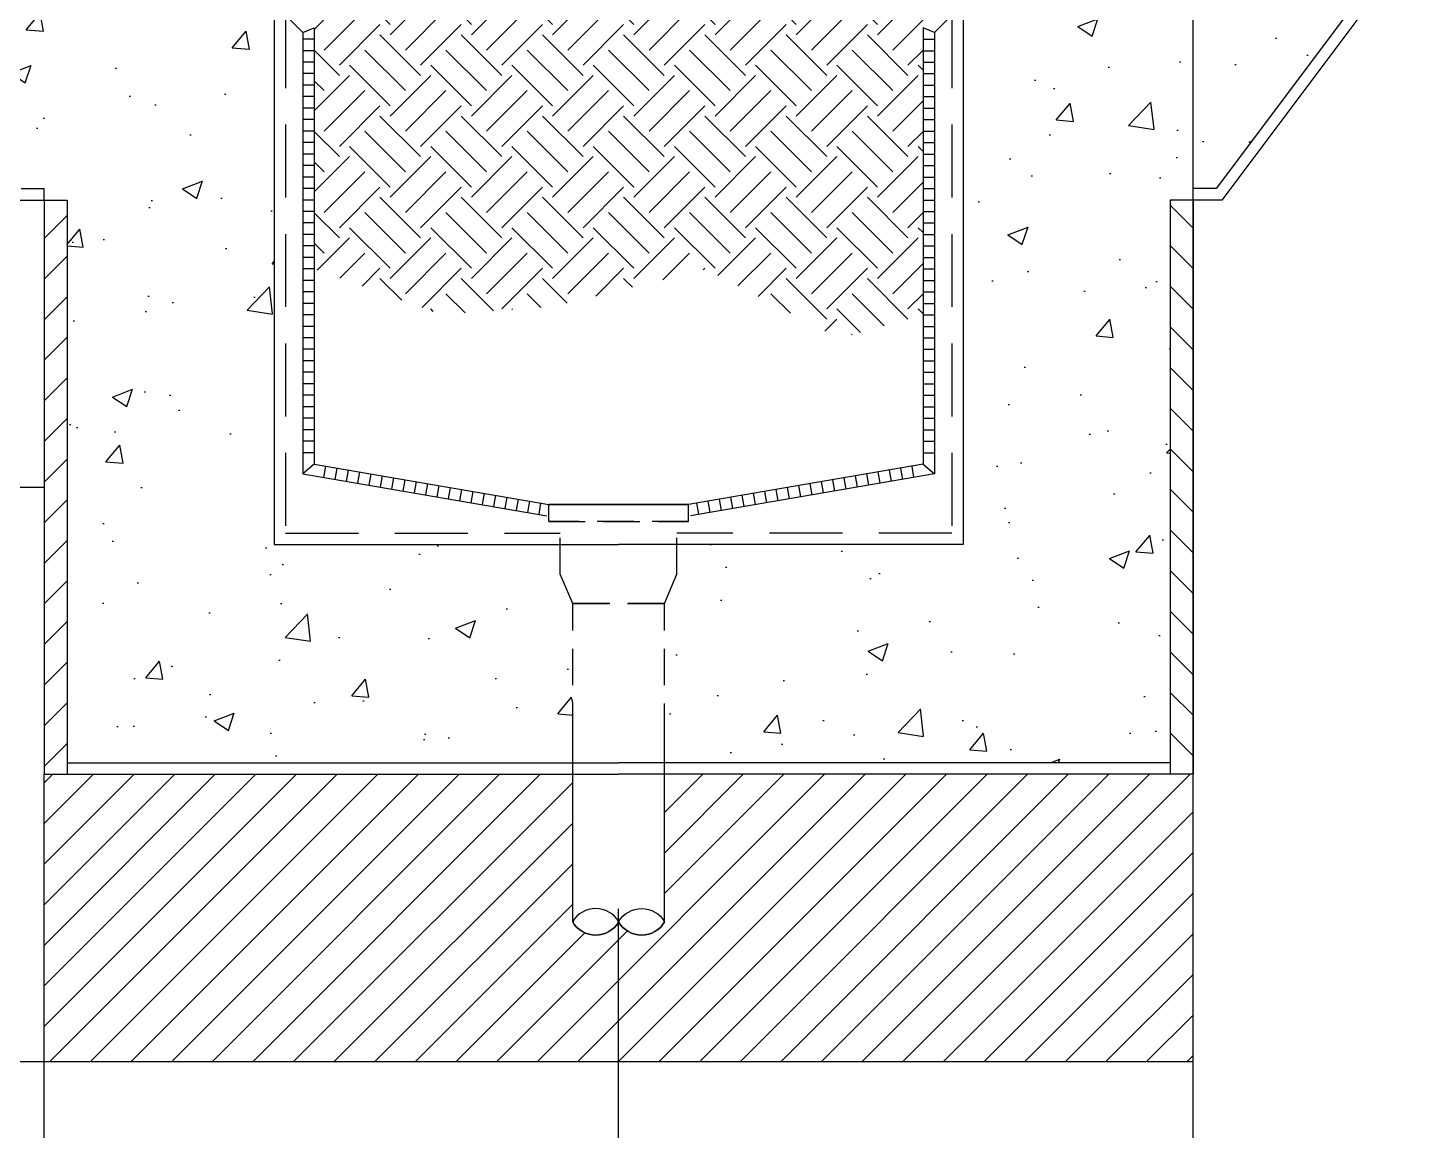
# Model space of a CAD drawing. Extents: x -24232 to 27340, y -23039 to 23489.
# Drawn here: x -18519 to -17315, y -9656 to -8696 of the extents above; entities that cross this region are included whole.
import ezdxf

# ---------------------------------------------------------------- set-up
doc = ezdxf.new("R2010")
doc.units = 0
doc.header["$LTSCALE"] = 10
doc.linetypes.add('HIDDEN', pattern=[9.525, 6.35, -3.175])
for name, color, linetype in [('0-HATCH', 8, 'CONTINUOUS'), ('0-TEXT', 7, 'CONTINUOUS'), ('1', 1, 'CONTINUOUS'), ('2', 2, 'CONTINUOUS'), ('3', 3, 'CONTINUOUS'), ('4', 4, 'CONTINUOUS')]:
    doc.layers.add(name, color=color, linetype=linetype)

# ---------------------------------------------------------------- blocks, each defined once
blk = doc.blocks.new('A')
at = {"layer": '1'}
blk.add_line((0, 0), (0, -10), dxfattribs=at)
blk = doc.blocks.new('A$C190C71B1')
at = {"layer": '0-HATCH'}
h = blk.add_hatch(dxfattribs=at)
h.set_pattern_fill('AR-CONC', color=1, scale=25, style=0)
h.set_pattern_definition([(50, (132294.87, -20042.63), (179.31505, -15.68803), [18.75, -206.25]), (355, (132294.87, -20042.63), (-34.68783, 188.04803), [15, -165]), (100.4514, (132309.81, -20043.93), (144.62735, 172.35989), [15.93505, -175.28553]), (46.1842, (132294.87, -19992.63), (266.81026, -41.37975), [28.125, -309.375]), (96.6356, (132317.1, -19996.08), (233.6657, 243.52947), [23.90257, -262.92825]), (351.1842, (132294.87, -19992.63), (233.6655, 243.52965), [22.5, -247.5]), (21, (132319.87, -20005.13), (149.22676, -100.65472), [18.75, -206.25]), (326, (132319.87, -20005.13), (60.82883, 181.2875), [15, -165]), (71.4514, (132332.3, -20013.52), (210.05566, 80.63262), [15.93505, -175.28553]), (37.5, (132294.87, -20042.63), (3.039964, 83.223463), [0, -163, 0, -167.5, 0, -165.625]), (7.5, (132294.87, -20042.63), (65.767384, 98.60293), [0, -95.5, 0, -159.25, 0, -63.125]), (327.5, (132239.12, -20042.63), (133.45561, -5.638718), [0, -62.5, 0, -195, 0, -258.75]), (317.5, (132214.12, -20042.63), (145.79654, 25.02625), [0, -81.25, 0, -129.5, 0, -183.75])])
h.paths.add_polyline_path([(1250, 338.6), (1000.8, 338.6), (1000.8, 312.8), (990, 287.4), (990, 168.6), (990, 148.6), (1430, 148.6), (1430, 638.6), (1450, 638.6), (1450, 648.6), (1470, 648.6), (1620, 848.6), (1640, 848.6), (1640, 878.6), (1250, 878.6)])
h.paths.add_polyline_path([(650, 338.6), (650, 878.6), (260, 878.6), (260, 848.6), (280, 848.6), (430, 648.6), (450, 648.6), (450, 638.6), (470, 638.6), (470, 148.6), (910, 148.6), (910, 168.6), (910, 287.4), (899.2, 312.8), (899.2, 338.6)])
h = blk.add_hatch(dxfattribs=at)
h.set_pattern_fill('EARTH', color=256, scale=200, angle=45, style=0)
h.set_pattern_definition([(45, (132294.87, -20042.627), (7e-15, 70.710678), [50, -50]), (45, (132281.613, -20029.37), (7e-15, 70.710678), [50, -50]), (45, (132268.355, -20016.11), (7e-15, 70.710678), [50, -50]), (135, (132268.355, -20007.27), (-70.710678, 7e-15), [50, -50]), (135, (132281.613, -19994.014), (-70.710678, 7e-15), [50, -50]), (135, (132294.87, -19980.755), (-70.710678, 7e-15), [50, -50])])
h.paths.add_polyline_path([(1141.8, 518.1), (1215, 538.5), (1215, 788.6), (1230.9, 804.5, 0.069607), (950, 838.6), (950, 559.7), (1025.8, 578.3)])
h.paths.add_polyline_path([(685, 578.6), (796.2, 538.9), (893.6, 545.9), (950, 559.7), (950, 838.6, 0.067873), (677.3, 796.3), (685, 788.6)])
at = {"layer": '1'}
h = blk.add_hatch(dxfattribs=at)
h.set_pattern_fill('ANSI31', color=256, scale=200, style=0)
h.set_pattern_definition([(45, (132294.872, -20042.627), (-17.6776695, 17.6776695), [])])
h.paths.add_polyline_path([(470, 638.6), (450, 638.6), (450, 138.6), (470, 138.6), (470, 148.6)])
h = blk.add_hatch(dxfattribs=at)
h.set_pattern_fill('ANSI31', color=256, scale=200, style=0)
h.set_pattern_definition([(135, (-130394.872, -20042.627), (17.6776695, 17.6776695), [])])
h.paths.add_polyline_path([(1430, 638.6), (1450, 638.6), (1450, 138.6), (1430, 138.6), (1430, 148.6)])
for p, q in [((1625, 838.6), (1475, 638.6)), ((675, 784.5), (650, 809.5)), ((1225, 784.5), (1250, 809.5)), ((675, 784.5), (685, 788.6)), ((675, 784.5), (675, 400.2)), ((685, 788.6), (685, 408.6)), ((1215, 788.6), (1215, 408.6)), ((1225, 784.5), (1215, 788.6)), ((1225, 784.5), (1225, 400.2)), ((425, 638.6), (450, 638.6)), ((450, 638.6), (450, 138.6)), ((1450, 638.6), (1450, 138.6)), ((1475, 638.6), (1450, 638.6)), ((685, 408.6), (675, 400.2)), ((675, 400.2), (887.5, 363.7)), ((685, 408.6), (889.2, 373.6)), ((1215, 408.6), (1010.8, 373.6)), ((1225, 400.2), (1012.5, 363.7)), ((1215, 408.6), (1225, 400.2)), ((450, 138.6), (950, 138.6)), ((1450, 138.6), (950, 138.6))]:
    blk.add_line(p, q, dxfattribs=at)
at = {"layer": '1', "linetype": 'HIDDEN'}
for p, q in [((660, 799.5), (660, 348.6)), ((1240, 799.5), (1240, 348.6)), ((660, 348.6), (899.2, 348.6)), ((1240, 348.6), (1000.8, 348.6))]:
    blk.add_line(p, q, dxfattribs=at)
at = {"layer": '2', "linetype": 'CONTINUOUS', "ltscale": 5}
for p, q in [((1010.8, 373.6), (889.2, 373.6)), ((889.2, 373.6), (1010.8, 373.6))]:
    blk.add_line(p, q, dxfattribs=at)
at = {"layer": '2', "linetype": 'HIDDEN', "ltscale": 5}
for p, q in [((889.2, 358.6), (889.2, 373.6)), ((889.2, 358.6), (889.2, 373.6)), ((1010.8, 358.6), (1010.8, 373.6)), ((1010.8, 358.6), (1010.8, 373.6)), ((1010.8, 358.6), (1010.8, 373.6)), ((1010.8, 358.6), (1010.8, 373.6))]:
    blk.add_line(p, q, dxfattribs=at)
at = {"layer": '2', "linetype": 'HIDDEN', "ltscale": 0.5}
for p, q in [((1010.8, 358.6), (889.2, 358.6)), ((889.2, 358.6), (1010.8, 358.6)), ((899.2, 312.8), (899.2, 358.6)), ((899.2, 312.8), (899.2, 358.6)), ((1000.8, 312.8), (1000.8, 358.6)), ((1000.8, 312.8), (1000.8, 358.6)), ((910, 287.4), (899.2, 312.8)), ((910, 287.4), (899.2, 312.8)), ((990, 287.4), (1000.8, 312.8)), ((990, 287.4), (1000.8, 312.8)), ((910, 168.6), (910, 287.4)), ((910, 287.4), (990, 287.4)), ((910, 168.6), (910, 287.4)), ((990, 287.4), (910, 287.4)), ((990, 168.6), (990, 287.4)), ((990, 168.6), (990, 287.4))]:
    blk.add_line(p, q, dxfattribs=at)
at = {"layer": '2', "linetype": 'CONTINUOUS'}
for p, q in [((910, 10.2), (910, 168.6)), ((910, 10.2), (910, 168.6)), ((990, 10.2), (990, 168.6)), ((990, 10.2), (990, 168.6))]:
    blk.add_line(p, q, dxfattribs=at)
at = {"layer": '2'}
for points in [[(910, 10.2, 0.580621), (950, 10.2, -0.580621), (990, 10.2, -0.740119)], [(990, 10.2, -0.580621), (950, 10.2, 0.580621), (910, 10.2, 0.740119)], [(950, 10.2, -0.580621), (910, 10.2)], [(950, 10.2, 0.580621), (990, 10.2)]]:
    blk.add_lwpolyline(points, format="xyb", dxfattribs=at)
at = {"layer": '4'}
for p, q in [((650, 878.6), (650, 338.6)), ((1250, 878.6), (1250, 338.6)), ((1620, 848.6), (1470, 648.6)), ((430, 648.6), (450, 648.6)), ((450, 638.6), (450, 648.6)), ((450, 638.6), (470, 638.6)), ((470, 638.6), (470, 148.6)), ((1430, 638.6), (1430, 148.6)), ((1450, 638.6), (1430, 638.6)), ((1470, 648.6), (1450, 648.6)), ((1450, 638.6), (1450, 648.6)), ((650, 338.6), (950, 338.6)), ((1250, 338.6), (950, 338.6)), ((470, 148.6), (950, 148.6)), ((470, 148.6), (470, 138.6)), ((1430, 148.6), (950, 148.6)), ((1430, 148.6), (1430, 138.6))]:
    blk.add_line(p, q, dxfattribs=at)
at = {"layer": '1'}
for p, rotation in [((685, 778.6), 270), ((685, 768.6), 270), ((685, 758.6), 270), ((685, 748.6), 270), ((685, 738.6), 270), ((685, 728.6), 270), ((685, 718.6), 270), ((685, 708.6), 270), ((685, 698.6), 270), ((685, 688.6), 270), ((685, 678.6), 270), ((685, 668.6), 270), ((685, 658.6), 270), ((685, 648.6), 270), ((685, 638.6), 270), ((685, 628.6), 270), ((685, 618.6), 270), ((685, 608.6), 270), ((685, 598.6), 270), ((685, 588.6), 270), ((685, 578.6), 270), ((685, 568.6), 270), ((685, 558.6), 270), ((685, 548.6), 270), ((685, 538.6), 270), ((685, 528.6), 270), ((685, 518.6), 270), ((685, 508.6), 270), ((685, 498.6), 270), ((685, 488.6), 270), ((685, 478.6), 270), ((685, 468.6), 270), ((685, 458.6), 270), ((685, 448.6), 270), ((685, 438.6), 270), ((685, 428.6), 270), ((685, 418.6), 270), ((694.9, 406.9), 350.2718034304492), ((704.7, 405.2), 350.2718034304492), ((714.6, 403.5), 350.2718034304492), ((724.4, 401.8), 350.2718034304492), ((734.3, 400.2), 350.2718034304492), ((744.1, 398.5), 350.2718034304492), ((754, 396.8), 350.2718034304492), ((763.8, 395.1), 350.2718034304492), ((773.7, 393.4), 350.2718034304492), ((783.6, 391.7), 350.2718034304492), ((793.4, 390), 350.2718034304492), ((803.3, 388.3), 350.2718034304492), ((813.1, 386.6), 350.2718034304492), ((823, 384.9), 350.2718034304492), ((832.8, 383.3), 350.2718034304492), ((842.7, 381.6), 350.2718034304492), ((852.6, 379.9), 350.2718034304492), ((862.4, 378.2), 350.2718034304492), ((872.3, 376.5), 350.2718034304492), ((882.1, 374.8), 350.2718034304492)]:
    blk.add_blockref('A', p, dxfattribs=dict(at, rotation=rotation))
at = {"layer": '1', "xscale": -1}
for p, rotation in [((1215, 778.6), 90), ((1215, 768.6), 90), ((1215, 758.6), 90), ((1215, 748.6), 90), ((1215, 738.6), 90), ((1215, 728.6), 90), ((1215, 718.6), 90), ((1215, 708.6), 90), ((1215, 698.6), 90), ((1215, 688.6), 90), ((1215, 678.6), 90), ((1215, 668.6), 90), ((1215, 658.6), 90), ((1215, 648.6), 90), ((1215, 638.6), 90), ((1215, 628.6), 90), ((1215, 618.6), 90), ((1215, 608.6), 90), ((1215, 598.6), 90), ((1215, 588.6), 90), ((1215, 578.6), 90), ((1215, 568.6), 90), ((1215, 558.6), 90), ((1215, 548.6), 90), ((1215, 538.6), 90), ((1215, 528.6), 90), ((1215, 518.6), 90), ((1215, 508.6), 90), ((1215, 498.6), 90), ((1215, 488.6), 90), ((1215, 478.6), 90), ((1215, 468.6), 90), ((1215, 458.6), 90), ((1215, 448.6), 90), ((1215, 438.6), 90), ((1215, 428.6), 90), ((1215, 418.6), 90), ((1155.9, 398.5), 9.728196569550898), ((1165.7, 400.2), 9.728196569550898), ((1175.6, 401.8), 9.728196569550898), ((1185.4, 403.5), 9.728196569550898), ((1195.3, 405.2), 9.728196569550898), ((1205.1, 406.9), 9.728196569550898), ((1086.9, 386.6), 9.728196569550898), ((1096.7, 388.3), 9.728196569550898), ((1106.6, 390), 9.728196569550898), ((1116.4, 391.7), 9.728196569550898), ((1126.3, 393.4), 9.728196569550898), ((1136.2, 395.1), 9.728196569550898), ((1146, 396.8), 9.728196569550898), ((1017.9, 374.8), 9.728196569550898), ((1027.7, 376.5), 9.728196569550898), ((1037.6, 378.2), 9.728196569550898), ((1047.4, 379.9), 9.728196569550898), ((1057.3, 381.6), 9.728196569550898), ((1067.2, 383.3), 9.728196569550898), ((1077, 384.9), 9.728196569550898)]:
    blk.add_blockref('A', p, dxfattribs=dict(at, rotation=rotation))

msp = doc.modelspace()

# ---------------------------------------------------------------- hatches: boundary and pattern name
at = {"layer": '0-HATCH'}
h = msp.add_hatch(dxfattribs=at)
h.set_pattern_fill('ANSI31', color=11, scale=200, style=0)
h.set_pattern_definition([(45, (-38323.144, 8234.117), (-17.67767, 17.67767), [])])
h.paths.add_polyline_path([(-18005, -9596.2), (-18005, -9474.5, -0.580621), (-18045, -9474.5), (-18045, -9346.2), (-18505, -9346.2), (-18505, -9596.2)])
h.paths.add_polyline_path([(-17505, -9596.2), (-17505, -9346.2), (-17965, -9346.2), (-17965, -9474.5, -0.580621), (-18005, -9474.5), (-18005, -9596.2)])

# ---------------------------------------------------------------- linework, layer by layer
at = {"layer": '1'}
for p, q in [((-22005, -9096.2), (-18505, -9096.2)), ((-18505, -11596.2), (-18505, -9346.2)), ((-18005, -12596.2), (-18005, -9463.3)), ((-21005, -9596.2), (-18505, -9596.2)), ((-18505, -9596.2), (-17505, -9596.2))]:
    msp.add_line(p, q, dxfattribs=at)
at = {"layer": '3'}
msp.add_line((-17505, -12596.2), (-17505, -8596.2), dxfattribs=at)

# ---------------------------------------------------------------- block references
at = {"layer": '0-TEXT'}
msp.add_blockref('A$C190C71B1', (-18955, -9484.8), dxfattribs=at)

doc.saveas('drawing.dxf')
